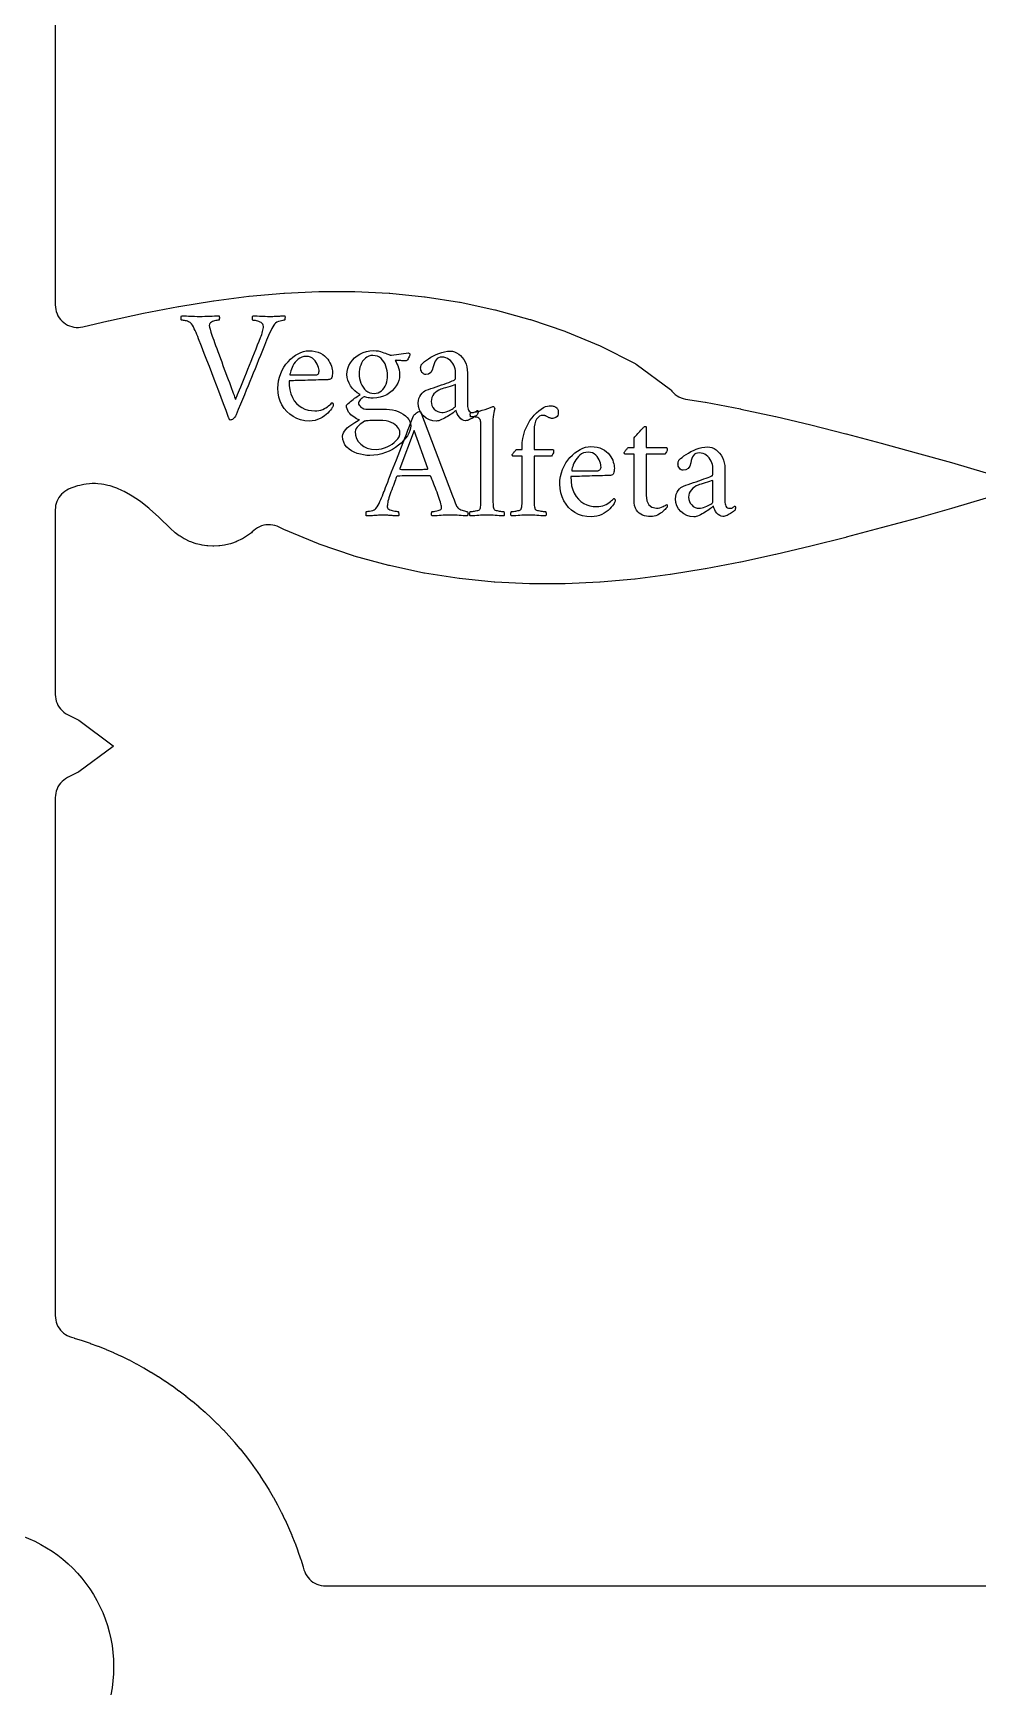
# Model space of a CAD drawing. Header units: millimetres. Extents: x -45 to 45, y -45 to 45.
# Drawn here: x 0.65 to 11.17, y -0.22 to 18.19 of the extents above; entities that cross this region are included whole.
import ezdxf

# ---------------------------------------------------------------- set-up
doc = ezdxf.new("R2010")
doc.units = ezdxf.units.MM
for name, color, linetype in [('CUT_INNER', 6, 'Continuous'), ('ENGRAVE', 7, 'Continuous'), ('TEXT', 5, 'Continuous')]:
    doc.layers.add(name, color=color, linetype=linetype)

msp = doc.modelspace()

# ---------------------------------------------------------------- linework, layer by layer
at = {"layer": 'CUT_INNER'}
for points in [[(0.9, 38.8745), (0.9, 15.1625), (0.9013, 15.1375), (0.905, 15.1127), (0.9112, 15.0885), (0.9198, 15.065), (0.9307, 15.0424), (0.9438, 15.0211), (0.959, 15.0012), (0.9761, 14.9829), (0.9949, 14.9664), (1.0153, 14.9519), (1.0371, 14.9394), (1.0599, 14.9293), (1.0837, 14.9214), (1.1082, 14.916), (1.133, 14.9131), (1.1581, 14.9126), (1.183, 14.9147), (1.2076, 14.9192), (1.4899, 14.9861), (1.4923, 14.9866), (1.8809, 15.0707), (1.8838, 15.0713), (2.2719, 15.1456), (2.2754, 15.1462), (2.6629, 15.2089), (2.667, 15.2095), (3.0539, 15.2588), (3.0586, 15.2594), (3.445, 15.2938), (3.4502, 15.2942), (3.836, 15.3122), (3.8418, 15.3124), (4.2271, 15.3127), (4.2333, 15.3125), (4.6182, 15.2938), (4.6247, 15.2933), (5.0094, 15.2545), (5.0162, 15.2536), (5.4007, 15.1936), (5.4075, 15.1923), (5.7919, 15.11), (5.7989, 15.1083), (6.1831, 15.0026), (6.1902, 15.0004), (6.5742, 14.8697), (6.5817, 14.8669), (6.9649, 14.7084), (6.9736, 14.7043), (7.356, 14.5103), (7.3605, 14.5077), (7.3648, 14.5048), (7.747, 14.2219), (7.7517, 14.2181), (7.7557, 14.2132), (7.7638, 14.2024), (7.7812, 14.1835), (7.8003, 14.1665), (7.8212, 14.1515), (7.8434, 14.1388), (7.8669, 14.1284), (7.8913, 14.1205), (7.9163, 14.1151), (8.1357, 14.0797), (8.1392, 14.079), (8.5273, 14.0048), (8.5302, 14.0042), (8.9189, 13.9201), (8.9213, 13.9195), (9.3104, 13.8273), (9.3123, 13.8269), (9.702, 13.7283), (9.7034, 13.7279), (10.093, 13.6246), (10.4844, 13.5174), (10.876, 13.4071), (10.8772, 13.4068), (11.2643, 13.2934)], [(11.2643, 13.01), (10.8772, 12.8966), (10.8759, 12.8962), (10.4861, 12.7865), (10.095, 12.6793), (9.7034, 12.5755), (9.702, 12.5751), (9.3123, 12.4765), (9.3104, 12.4761), (8.9213, 12.3839), (8.9189, 12.3833), (8.5302, 12.2992), (8.5273, 12.2986), (8.1392, 12.2244), (8.1357, 12.2237), (7.7482, 12.1611), (7.7441, 12.1605), (7.3572, 12.1111), (7.3525, 12.1106), (6.9662, 12.0761), (6.9609, 12.0758), (6.5751, 12.0577), (6.5694, 12.0576), (6.184, 12.0573), (6.1779, 12.0574), (5.7929, 12.0761), (5.7864, 12.0766), (5.4017, 12.1155), (5.395, 12.1164), (5.0105, 12.1764), (5.0036, 12.1777), (4.6192, 12.26), (4.6123, 12.2617), (4.228, 12.3674), (4.2209, 12.3695), (3.8369, 12.5002), (3.8294, 12.5031), (3.4463, 12.6616), (3.4375, 12.6656), (3.3919, 12.6888), (3.3689, 12.699), (3.345, 12.7069), (3.3205, 12.7124), (3.2955, 12.7153), (3.2703, 12.7157), (3.2453, 12.7136), (3.2206, 12.709), (3.1964, 12.702), (3.1731, 12.6925), (3.1509, 12.6807), (3.13, 12.6668), (3.1105, 12.6509), (3.0928, 12.6347), (3.0833, 12.6269), (3.04, 12.5947), (3.0298, 12.5879), (2.9836, 12.5601), (2.9728, 12.5543), (2.924, 12.5311), (2.9127, 12.5264), (2.8619, 12.5081), (2.8502, 12.5046), (2.7979, 12.4914), (2.7858, 12.489), (2.7325, 12.481), (2.7203, 12.4797), (2.6664, 12.477), (2.6541, 12.477), (2.6002, 12.4796), (2.588, 12.4807), (2.5346, 12.4886), (2.5226, 12.4909), (2.4702, 12.504), (2.4585, 12.5075), (2.4076, 12.5256), (2.3963, 12.5303), (2.3475, 12.5533), (2.3367, 12.5591), (2.2903, 12.5867), (2.2801, 12.5935), (2.2367, 12.6256), (2.2272, 12.6334), (2.1849, 12.6716), (2.1805, 12.6758), (2.0619, 12.794), (2.0512, 12.8041), (1.9543, 12.8899), (1.9417, 12.9004), (1.8524, 12.9696), (1.8376, 12.9803), (1.7569, 13.0339), (1.7396, 13.0444), (1.6683, 13.0839), (1.6484, 13.0938), (1.5868, 13.1211), (1.5643, 13.1298), (1.5118, 13.1472), (1.487, 13.1541), (1.4422, 13.164), (1.4157, 13.1684), (1.376, 13.1728), (1.3485, 13.1743), (1.3107, 13.1743), (1.2832, 13.1728), (1.2435, 13.1684), (1.217, 13.164), (1.1722, 13.1541), (1.1474, 13.1472), (1.0949, 13.1298), (1.0724, 13.1211), (1.0487, 13.1106), (1.0273, 13.0998), (1.0069, 13.087), (0.9879, 13.0724), (0.9704, 13.0559), (0.9545, 13.0379), (0.9405, 13.0184), (0.9283, 12.9976), (0.9183, 12.9758), (0.9103, 12.9531), (0.9046, 12.9298), (0.9012, 12.906), (0.9, 12.882), (0.9, 10.8258), (0.9013, 10.8008), (0.905, 10.7761), (0.9112, 10.7519), (0.9198, 10.7284), (0.9307, 10.7058), (0.9438, 10.6845), (0.9589, 10.6646), (0.976, 10.6463), (0.9948, 10.6298), (1.0151, 10.6153), (1.0368, 10.6029), (1.1543, 10.5433), (1.1588, 10.5407), (1.1632, 10.5378), (1.5453, 10.2549), (1.5498, 10.2513), (1.5453, 10.2476), (1.1632, 9.9648), (1.1588, 9.9618), (1.1543, 9.9593), (1.0368, 9.8997), (1.0151, 9.8872), (0.9948, 9.8727), (0.976, 9.8562), (0.9589, 9.8379), (0.9438, 9.818), (0.9307, 9.7967), (0.9198, 9.7742), (0.9112, 9.7507), (0.905, 9.7265), (0.9013, 9.7017), (0.9, 9.6767), (0.9, 3.9091), (0.9012, 3.8844), (0.9049, 3.8599), (0.911, 3.8358), (0.9194, 3.8126), (0.9301, 3.7902), (0.9429, 3.769), (0.9578, 3.7492), (0.9746, 3.731), (0.993, 3.7145), (1.0131, 3.6999), (1.0344, 3.6874), (1.057, 3.6771), (1.0804, 3.669), (1.1089, 3.6607), (1.1118, 3.6598), (1.1984, 3.6324), (1.2013, 3.6314), (1.2872, 3.6019), (1.29, 3.6009), (1.3752, 3.5692), (1.378, 3.5681), (1.4623, 3.5344), (1.4652, 3.5332), (1.5486, 3.4975), (1.5514, 3.4962), (1.634, 3.4584), (1.6368, 3.4571), (1.7184, 3.4173), (1.7211, 3.4159), (1.8017, 3.3741), (1.8044, 3.3726), (1.884, 3.3288), (1.8867, 3.3273), (1.9651, 3.2816), (1.9677, 3.28), (2.0451, 3.2324), (2.0477, 3.2307), (2.1238, 3.1812), (2.1263, 3.1795), (2.2012, 3.1281), (2.2037, 3.1264), (2.2773, 3.0732), (2.2798, 3.0713), (2.352, 3.0164), (2.3545, 3.0145), (2.4254, 2.9577), (2.4277, 2.9558), (2.4972, 2.8973), (2.4995, 2.8953), (2.5676, 2.8352), (2.5698, 2.8331), (2.6364, 2.7713), (2.6386, 2.7692), (2.7036, 2.7058), (2.7058, 2.7036), (2.7692, 2.6386), (2.7713, 2.6364), (2.8331, 2.5698), (2.8352, 2.5676), (2.8953, 2.4995), (2.8973, 2.4972), (2.9558, 2.4277), (2.9577, 2.4254), (3.0145, 2.3545), (3.0164, 2.352), (3.0713, 2.2798), (3.0732, 2.2773), (3.1264, 2.2037), (3.1281, 2.2012), (3.1795, 2.1263), (3.1812, 2.1238), (3.2307, 2.0477), (3.2324, 2.0451), (3.28, 1.9677), (3.2816, 1.9651), (3.3273, 1.8867), (3.3288, 1.884), (3.3726, 1.8044), (3.3741, 1.8017), (3.4159, 1.7211), (3.4173, 1.7184), (3.4571, 1.6368), (3.4584, 1.634), (3.4962, 1.5514), (3.4975, 1.5486), (3.5332, 1.4652), (3.5344, 1.4623), (3.5681, 1.378), (3.5692, 1.3752), (3.6009, 1.29), (3.6019, 1.2872), (3.6314, 1.2013), (3.6324, 1.1984), (3.6598, 1.1118), (3.6607, 1.1089), (3.669, 1.0804), (3.6771, 1.057), (3.6874, 1.0344), (3.6999, 1.0131), (3.7145, 0.993), (3.731, 0.9746), (3.7492, 0.9578), (3.769, 0.9429), (3.7902, 0.9301), (3.8126, 0.9194), (3.8358, 0.911), (3.8599, 0.9049), (3.8844, 0.9012), (3.9091, 0.9), (16.9686, 0.9)]]:
    msp.add_lwpolyline(points, dxfattribs=at)
msp.add_circle((0, 0), 1.55, dxfattribs=at)
at = {"layer": 'ENGRAVE'}
for centre, radius in [((0, 12.859), 29.684), ((0, 0), 42.525)]:
    msp.add_circle(centre, radius, dxfattribs=at)
at = {"layer": 'TEXT'}
for points in [[(2.5073, 15.0358), (2.5357, 15.0359), (2.5637, 15.0364), (2.5913, 15.0373), (2.6184, 15.0384), (2.6452, 15.0397), (2.6717, 15.0409), (2.6981, 15.042), (2.7242, 15.0429), (2.7257, 15.0385), (2.7266, 15.0324), (2.727, 15.0246), (2.7269, 15.0151), (2.7261, 15.006), (2.7249, 14.9992), (2.723, 14.9948), (2.7206, 14.9927), (2.7158, 14.9925), (2.7087, 14.9916), (2.6993, 14.9902), (2.6874, 14.9883), (2.6746, 14.9856), (2.6621, 14.982), (2.65, 14.9775), (2.6381, 14.9721), (2.6279, 14.9654), (2.6207, 14.9571), (2.6163, 14.9471), (2.6148, 14.9354), (2.6168, 14.9172), (2.6229, 14.8914), (2.633, 14.8581), (2.6471, 14.817), (2.6549, 14.7957), (2.6639, 14.7711), (2.6742, 14.7433), (2.6856, 14.7122), (2.698, 14.6786), (2.711, 14.6434), (2.7245, 14.6065), (2.7385, 14.5679), (2.7529, 14.5284), (2.7674, 14.489), (2.7821, 14.4495), (2.7968, 14.4101), (2.8112, 14.3714), (2.825, 14.3343), (2.8381, 14.2988), (2.8506, 14.2649), (2.8621, 14.2332), (2.8725, 14.2046), (2.8818, 14.179), (2.89, 14.1564), (2.8968, 14.1378), (2.9019, 14.1239), (2.9053, 14.1149), (2.907, 14.1107), (2.9098, 14.1168), (2.9147, 14.128), (2.9215, 14.1441), (2.9303, 14.1654), (2.9408, 14.1908), (2.9525, 14.2194), (2.9655, 14.2513), (2.9796, 14.2864), (2.9948, 14.3241), (3.0108, 14.3637), (3.0275, 14.4052), (3.0451, 14.4486), (3.0631, 14.4932), (3.0812, 14.538), (3.0994, 14.5833), (3.1177, 14.6288), (3.1358, 14.6738), (3.1533, 14.7175), (3.1703, 14.7599), (3.1867, 14.8009), (3.1928, 14.8164), (3.1984, 14.8323), (3.2035, 14.8486), (3.2082, 14.8654), (3.2121, 14.8818), (3.2149, 14.8968), (3.2166, 14.9105), (3.2172, 14.9228), (3.2157, 14.9363), (3.2111, 14.9479), (3.2036, 14.9578), (3.193, 14.9658), (3.1807, 14.9725), (3.1679, 14.9779), (3.1547, 14.9823), (3.141, 14.9856), (3.1282, 14.9879), (3.1175, 14.9896), (3.1089, 14.9906), (3.1025, 14.9909), (3.0993, 14.9938), (3.0971, 14.9988), (3.0957, 15.0059), (3.0953, 15.0151), (3.0957, 15.0246), (3.0971, 15.0324), (3.0993, 15.0385), (3.1025, 15.0429), (3.1263, 15.042), (3.1495, 15.0409), (3.172, 15.0397), (3.1939, 15.0384), (3.2157, 15.0373), (3.2383, 15.0364), (3.2614, 15.0359), (3.2853, 15.0358), (3.3049, 15.0358), (3.3223, 15.036), (3.3376, 15.0363), (3.3507, 15.0367), (3.3628, 15.0372), (3.3747, 15.0378), (3.3865, 15.0385), (3.3983, 15.0393), (3.4106, 15.0402), (3.4242, 15.0411), (3.4393, 15.042), (3.4556, 15.0429), (3.4571, 15.0384), (3.4579, 15.0322), (3.458, 15.0241), (3.4574, 15.0142), (3.4564, 15.0048), (3.4552, 14.9981), (3.4537, 14.9941), (3.452, 14.9927), (3.4449, 14.9922), (3.4343, 14.9905), (3.4203, 14.9877), (3.4027, 14.9838), (3.3844, 14.9782), (3.368, 14.9703), (3.3535, 14.9602), (3.3409, 14.9479), (3.3322, 14.9367), (3.3223, 14.9208), (3.3111, 14.9004), (3.2988, 14.8753), (3.2862, 14.8482), (3.2743, 14.8217), (3.2633, 14.7958), (3.253, 14.7704), (3.2293, 14.7116), (3.2067, 14.6552), (3.185, 14.6014), (3.1643, 14.5499), (3.1442, 14.5002), (3.1244, 14.4513), (3.1048, 14.4034), (3.0854, 14.3563), (3.066, 14.3092), (3.0462, 14.2613), (3.0261, 14.2124), (3.0056, 14.1627), (2.9844, 14.1112), (2.9617, 14.0569), (2.9377, 14), (2.9124, 13.9404), (2.9051, 13.9247), (2.8974, 13.9117), (2.8894, 13.9014), (2.881, 13.8938), (2.8725, 13.8883), (2.8638, 13.8844), (2.855, 13.882), (2.8461, 13.8812), (2.8435, 13.882), (2.8412, 13.8841), (2.839, 13.8878), (2.8371, 13.8929), (2.8353, 13.8983), (2.8335, 13.903), (2.8317, 13.9068), (2.83, 13.9099), (2.8009, 13.9866), (2.7728, 14.0607), (2.7458, 14.1323), (2.7197, 14.2012), (2.694, 14.2692), (2.6682, 14.3377), (2.6421, 14.4068), (2.6157, 14.4764), (2.5884, 14.5481), (2.5595, 14.6234), (2.5288, 14.7023), (2.4965, 14.7848), (2.4867, 14.8101), (2.477, 14.8341), (2.4674, 14.8567), (2.458, 14.878), (2.4483, 14.8982), (2.438, 14.9174), (2.4272, 14.9358), (2.4158, 14.9533), (2.4105, 14.9601), (2.4033, 14.9663), (2.3943, 14.9718), (2.3836, 14.9766), (2.372, 14.9807), (2.3605, 14.9842), (2.3491, 14.987), (2.3378, 14.9891), (2.3274, 14.9907), (2.3184, 14.9918), (2.3108, 14.9925), (2.3047, 14.9927), (2.3039, 14.9942), (2.3033, 14.9988), (2.303, 15.0063), (2.3029, 15.0169), (2.303, 15.0276), (2.3033, 15.0355), (2.3039, 15.0406), (2.3047, 15.0429), (2.3339, 15.042), (2.3605, 15.0409), (2.3845, 15.0397), (2.406, 15.0384), (2.4274, 15.0373), (2.4515, 15.0364), (2.4781, 15.0359), (2.5073, 15.0358)], [(3.5022, 14.3187), (3.5039, 14.2653), (3.5107, 14.2165), (3.5227, 14.1721), (3.5399, 14.1322), (3.5613, 14.097), (3.586, 14.0666), (3.6142, 14.041), (3.6457, 14.0202), (3.6795, 14.0041), (3.7147, 13.9926), (3.7512, 13.9857), (3.7891, 13.9834), (3.8127, 13.9845), (3.8352, 13.9877), (3.8566, 13.993), (3.8769, 14.0004), (3.8959, 14.0093), (3.9132, 14.0188), (3.929, 14.029), (3.9432, 14.0399), (3.9557, 14.0505), (3.9661, 14.0598), (3.9745, 14.068), (3.9809, 14.0748), (3.9821, 14.0745), (3.9838, 14.0733), (3.9861, 14.0713), (3.989, 14.0686), (3.9917, 14.0652), (3.9937, 14.0612), (3.9948, 14.0566), (3.9952, 14.0515), (3.9946, 14.0441), (3.9925, 14.0363), (3.9892, 14.028), (3.9845, 14.0193), (3.9753, 14.0061), (3.9639, 13.9917), (3.9502, 13.9761), (3.9343, 13.9592), (3.9161, 13.9422), (3.8957, 13.9263), (3.8731, 13.9113), (3.8482, 13.8974), (3.8212, 13.8856), (3.7922, 13.8772), (3.7612, 13.8722), (3.7281, 13.8705), (3.6785, 13.8735), (3.6318, 13.8826), (3.5879, 13.8977), (3.5471, 13.9189), (3.5097, 13.9452), (3.4767, 13.9758), (3.4479, 14.0106), (3.4234, 14.0498), (3.4037, 14.0922), (3.3897, 14.1371), (3.3813, 14.1845), (3.3785, 14.2344), (3.3805, 14.2776), (3.3864, 14.3193), (3.3962, 14.3596), (3.4099, 14.3984), (3.4268, 14.4353), (3.4462, 14.4697), (3.4681, 14.5016), (3.4924, 14.5311), (3.5185, 14.5578), (3.5459, 14.5815), (3.5746, 14.6022), (3.6044, 14.6198), (3.6347, 14.634), (3.6645, 14.644), (3.6938, 14.6501), (3.7227, 14.6521), (3.7604, 14.6504), (3.7947, 14.6454), (3.8254, 14.637), (3.8527, 14.6252), (3.8769, 14.611), (3.8984, 14.5952), (3.9173, 14.5778), (3.9334, 14.5589), (3.9471, 14.5392), (3.9585, 14.5194), (3.9677, 14.4997), (3.9746, 14.48), (3.9797, 14.4611), (3.9834, 14.4437), (3.9855, 14.4279), (3.9863, 14.4137), (3.9857, 14.3959), (3.984, 14.3801), (3.9812, 14.3663), (3.9773, 14.3545), (3.9718, 14.345), (3.9643, 14.3379), (3.9548, 14.3333), (3.9432, 14.3312), (3.9332, 14.3304), (3.9193, 14.3296), (3.9014, 14.329), (3.8796, 14.3285), (3.855, 14.328), (3.8287, 14.3274), (3.8008, 14.3267), (3.7711, 14.3258), (3.7408, 14.3249), (3.7106, 14.324), (3.6807, 14.3231), (3.651, 14.3222), (3.6226, 14.3214), (3.5964, 14.3207), (3.5724, 14.3201), (3.5506, 14.3196), (3.5321, 14.3192), (3.5179, 14.3189), (3.5079, 14.3187), (3.5022, 14.3187)], [(3.5112, 14.3832), (3.7962, 14.3832), (3.804, 14.3838), (3.8113, 14.3854), (3.8179, 14.3882), (3.824, 14.3922), (3.8292, 14.3975), (3.8332, 14.4047), (3.836, 14.4137), (3.8375, 14.4244), (3.8374, 14.4363), (3.8352, 14.4504), (3.8311, 14.4668), (3.8249, 14.4854), (3.8167, 14.5047), (3.8063, 14.523), (3.7938, 14.5405), (3.7792, 14.5571), (3.7621, 14.5712), (3.7422, 14.5813), (3.7195, 14.5873), (3.6941, 14.5894), (3.6675, 14.5874), (3.6434, 14.5815), (3.6218, 14.5717), (3.6026, 14.558), (3.5857, 14.5417), (3.5706, 14.5244), (3.5574, 14.5059), (3.5462, 14.4863), (3.5366, 14.4667), (3.5287, 14.4482), (3.5223, 14.4308), (3.5175, 14.4146), (3.5141, 14.4008), (3.5119, 14.391), (3.5109, 14.3852), (3.5112, 14.3832)], [(4.5868, 14.0013), (4.6213, 13.9998), (4.6547, 13.9951), (4.6872, 13.9872), (4.7186, 13.9762), (4.7481, 13.9627), (4.7746, 13.9471), (4.7983, 13.9295), (4.819, 13.9099), (4.8359, 13.8887), (4.8479, 13.8664), (4.8551, 13.843), (4.8575, 13.8185), (4.8552, 13.7914), (4.8484, 13.7638), (4.8369, 13.7358), (4.8208, 13.7073), (4.8008, 13.6791), (4.7775, 13.6518), (4.751, 13.6253), (4.7213, 13.5998), (4.6887, 13.5759), (4.6536, 13.5543), (4.6161, 13.5351), (4.5761, 13.5182), (4.5343, 13.5045), (4.4914, 13.4947), (4.4473, 13.4888), (4.4022, 13.4868), (4.3672, 13.4883), (4.3323, 13.4927), (4.2973, 13.4999), (4.2624, 13.5101), (4.2289, 13.5233), (4.1983, 13.5395), (4.1706, 13.5587), (4.1458, 13.5809), (4.1254, 13.6062), (4.1109, 13.6345), (4.1021, 13.6658), (4.0992, 13.7002), (4.1013, 13.7197), (4.1077, 13.7387), (4.1184, 13.7573), (4.1333, 13.7755), (4.151, 13.7929), (4.17, 13.8095), (4.1904, 13.8252), (4.2122, 13.84), (4.2336, 13.8534), (4.2529, 13.8651), (4.2703, 13.875), (4.2857, 13.883), (4.2703, 13.8891), (4.2545, 13.8965), (4.2384, 13.9052), (4.222, 13.9153), (4.2061, 13.9268), (4.1913, 13.9397), (4.1778, 13.9541), (4.1655, 13.97), (4.1554, 13.9872), (4.1481, 14.0056), (4.1437, 14.0253), (4.1422, 14.0462), (4.1511, 14.0555), (4.1617, 14.0657), (4.174, 14.0766), (4.188, 14.0883), (4.2027, 14.1002), (4.2175, 14.1118), (4.2323, 14.1231), (4.2471, 14.134), (4.2611, 14.144), (4.2733, 14.1524), (4.2839, 14.1592), (4.2928, 14.1645), (4.2621, 14.184), (4.2343, 14.2068), (4.2096, 14.2329), (4.188, 14.2622), (4.1703, 14.2933), (4.1577, 14.3247), (4.1501, 14.3565), (4.1476, 14.3886), (4.15, 14.4229), (4.1573, 14.456), (4.1693, 14.4879), (4.1862, 14.5186), (4.2072, 14.5472), (4.2319, 14.573), (4.2601, 14.596), (4.2919, 14.6163), (4.3266, 14.6327), (4.3634, 14.6445), (4.4024, 14.6516), (4.4434, 14.6539), (4.471, 14.653), (4.4963, 14.6501), (4.5194, 14.6453), (4.5402, 14.6387), (4.5589, 14.6314), (4.5756, 14.625), (4.5903, 14.6193), (4.603, 14.6145), (4.614, 14.6105), (4.622, 14.6077), (4.627, 14.6061), (4.629, 14.6055), (4.6301, 14.6053), (4.6328, 14.6046), (4.6369, 14.6035), (4.6424, 14.6019), (4.8307, 14.6288), (4.8377, 14.6257), (4.8428, 14.6216), (4.8458, 14.6167), (4.8468, 14.6109), (4.846, 14.6045), (4.8437, 14.5963), (4.8397, 14.5862), (4.8342, 14.5741), (4.8279, 14.5622), (4.8212, 14.5524), (4.8144, 14.5447), (4.8073, 14.5392), (4.7963, 14.54), (4.7845, 14.5407), (4.7721, 14.5414), (4.7589, 14.5419), (4.7459, 14.5424), (4.7338, 14.543), (4.7226, 14.5437), (4.7123, 14.5445), (4.7037, 14.5453), (4.6975, 14.5459), (4.6938, 14.5462), (4.6926, 14.5463), (4.6895, 14.546), (4.6872, 14.545), (4.6859, 14.5433), (4.6854, 14.541), (4.6899, 14.535), (4.696, 14.5242), (4.7038, 14.5085), (4.7132, 14.4881), (4.7223, 14.4643), (4.7287, 14.4386), (4.7326, 14.4109), (4.7338, 14.3814), (4.7314, 14.351), (4.7242, 14.3209), (4.7122, 14.291), (4.6953, 14.2613), (4.6742, 14.233), (4.6496, 14.2073), (4.6214, 14.1841), (4.5895, 14.1636), (4.5549, 14.1467), (4.518, 14.1347), (4.4791, 14.1275), (4.438, 14.125), (4.4259, 14.1254), (4.4129, 14.1264), (4.3991, 14.1281), (4.3843, 14.1304), (4.37, 14.1331), (4.3578, 14.1358), (4.3476, 14.1385), (4.3394, 14.1412), (4.328, 14.1343), (4.3168, 14.1264), (4.306, 14.1173), (4.2955, 14.1071), (4.2865, 14.0964), (4.2801, 14.0856), (4.2762, 14.0748), (4.2749, 14.0641), (4.2766, 14.057), (4.2816, 14.0484), (4.29, 14.0382), (4.3018, 14.0264), (4.3168, 14.0155), (4.335, 14.0076), (4.3563, 14.0029), (4.3807, 14.0013)], [(4.4363, 14.6001), (4.4122, 14.5982), (4.3901, 14.5925), (4.37, 14.583), (4.352, 14.5696), (4.336, 14.5534), (4.322, 14.5351), (4.31, 14.5149), (4.3, 14.4926), (4.2922, 14.469), (4.2866, 14.445), (4.2832, 14.4206), (4.2821, 14.3957), (4.2833, 14.3691), (4.287, 14.3429), (4.2932, 14.3171), (4.3018, 14.2918), (4.3128, 14.2678), (4.326, 14.2461), (4.3415, 14.2266), (4.3592, 14.2093), (4.379, 14.1952), (4.4008, 14.1851), (4.4247, 14.1791), (4.4506, 14.177), (4.4738, 14.1789), (4.4952, 14.1844), (4.5146, 14.1937), (4.5322, 14.2066), (4.5477, 14.2224), (4.5613, 14.2402), (4.5728, 14.2601), (4.5824, 14.2819), (4.5898, 14.3049), (4.5951, 14.3283), (4.5983, 14.352), (4.5994, 14.376), (4.5983, 14.4035), (4.5949, 14.4305), (4.5893, 14.4569), (4.5815, 14.4827), (4.5714, 14.5071), (4.5591, 14.5293), (4.5445, 14.5493), (4.5277, 14.567), (4.5085, 14.5815), (4.4869, 14.5918), (4.4628, 14.598), (4.4363, 14.6001)], [(5.2968, 14.6485), (5.3215, 14.6465), (5.3454, 14.6405), (5.3685, 14.6304), (5.3909, 14.6163), (5.4118, 14.5988), (5.4306, 14.5786), (5.4472, 14.5558), (5.4617, 14.5302), (5.4735, 14.5024), (5.4819, 14.4728), (5.4869, 14.4415), (5.4886, 14.4083), (5.4886, 14.048), (5.4894, 14.0315), (5.4917, 14.0164), (5.4957, 14.0024), (5.5011, 13.9897), (5.5084, 13.9791), (5.5177, 13.9715), (5.529, 13.967), (5.5424, 13.9655), (5.5543, 13.9662), (5.5648, 13.9682), (5.574, 13.9715), (5.5818, 13.9762), (5.5883, 13.9811), (5.5935, 13.9848), (5.5973, 13.9873), (5.5997, 13.9888), (5.6014, 13.9885), (5.6029, 13.9875), (5.6041, 13.9858), (5.6051, 13.9834), (5.6059, 13.9808), (5.6065, 13.9785), (5.6068, 13.9764), (5.6069, 13.9745), (5.6064, 13.9649), (5.6047, 13.9561), (5.6019, 13.9479), (5.5979, 13.9404), (5.5917, 13.9355), (5.5838, 13.9296), (5.5743, 13.9229), (5.563, 13.9153), (5.5508, 13.9075), (5.5383, 13.9001), (5.5257, 13.8931), (5.5128, 13.8866), (5.5002, 13.8811), (5.4884, 13.8772), (5.4773, 13.8748), (5.4671, 13.8741), (5.4488, 13.8764), (5.4314, 13.8835), (5.4151, 13.8952), (5.3999, 13.9117), (5.3863, 13.9306), (5.3754, 13.9498), (5.3671, 13.9692), (5.3613, 13.9888), (5.3565, 13.9844), (5.3494, 13.9785), (5.34, 13.971), (5.3281, 13.9619), (5.3146, 13.952), (5.3001, 13.942), (5.2846, 13.9318), (5.2681, 13.9216), (5.2511, 13.9116), (5.2342, 13.9023), (5.2175, 13.8937), (5.2009, 13.8857), (5.1849, 13.879), (5.1702, 13.8743), (5.1567, 13.8714), (5.1444, 13.8705), (5.103, 13.8741), (5.0651, 13.885), (5.0304, 13.9032), (4.9992, 13.9287), (4.9733, 13.9595), (4.9548, 13.9935), (4.9437, 14.0308), (4.94, 14.0713), (4.9419, 14.0972), (4.9474, 14.1212), (4.9567, 14.1434), (4.9696, 14.1636), (4.9843, 14.1811), (4.9989, 14.1952), (5.0135, 14.2058), (5.0279, 14.2129), (5.0537, 14.222), (5.081, 14.2315), (5.1097, 14.2413), (5.1399, 14.2514), (5.1703, 14.2617), (5.1997, 14.2718), (5.2281, 14.2819), (5.2555, 14.2918), (5.2806, 14.3011), (5.3021, 14.3092), (5.3201, 14.3163), (5.3344, 14.3222), (5.3409, 14.3251), (5.3461, 14.3283), (5.3499, 14.3318), (5.3523, 14.3357), (5.3539, 14.3407), (5.355, 14.3476), (5.3557, 14.3564), (5.3559, 14.3671), (5.3559, 14.4137), (5.3547, 14.4333), (5.351, 14.4529), (5.3448, 14.4723), (5.3362, 14.4917), (5.3255, 14.5101), (5.3129, 14.5271), (5.2986, 14.5424), (5.2824, 14.5562), (5.2648, 14.5676), (5.2461, 14.5757), (5.2263, 14.5806), (5.2053, 14.5822), (5.1844, 14.5804), (5.1663, 14.575), (5.1512, 14.5661), (5.139, 14.5535), (5.129, 14.5377), (5.1206, 14.519), (5.1138, 14.4974), (5.1085, 14.4728), (5.0973, 14.436), (5.0798, 14.4096), (5.0561, 14.3938), (5.0261, 14.3886), (5.0126, 14.39), (5.0007, 14.3944), (4.9906, 14.4017), (4.9821, 14.4119), (4.9755, 14.4238), (4.9707, 14.4361), (4.9679, 14.4489), (4.9669, 14.4621), (4.9671, 14.4654), (4.9678, 14.4699), (4.9689, 14.4757), (4.9705, 14.4827), (4.9724, 14.4898), (4.9745, 14.4959), (4.9769, 14.501), (4.9795, 14.5051), (4.9944, 14.5182), (5.0122, 14.5324), (5.0329, 14.5478), (5.0565, 14.5643), (5.0825, 14.5807), (5.1101, 14.5961), (5.1394, 14.6103), (5.1704, 14.6234), (5.2021, 14.6344), (5.2338, 14.6423), (5.2653, 14.647), (5.2968, 14.6485)], [(5.2035, 13.9655), (5.2191, 13.9664), (5.2354, 13.9691), (5.2523, 13.9736), (5.2699, 13.9798), (5.2871, 13.9872), (5.303, 13.9948), (5.3176, 14.0029), (5.3308, 14.0112), (5.3418, 14.0192), (5.3497, 14.0262), (5.3544, 14.0322), (5.3559, 14.0372), (5.3559, 14.2756), (5.3378, 14.2699), (5.3174, 14.2635), (5.2948, 14.2565), (5.2699, 14.2487), (5.2456, 14.2411), (5.2246, 14.2344), (5.207, 14.2286), (5.1928, 14.2236), (5.1705, 14.2137), (5.1502, 14.2017), (5.1319, 14.1877), (5.1157, 14.1717), (5.1024, 14.1536), (5.0928, 14.1336), (5.0871, 14.1115), (5.0852, 14.0874), (5.0874, 14.0639), (5.0937, 14.0419), (5.1044, 14.0213), (5.1193, 14.0022), (5.1373, 13.9862), (5.1574, 13.9747), (5.1795, 13.9678), (5.2035, 13.9655)], [(5.6378, 13.7953), (5.6378, 13.8057), (5.6376, 13.817), (5.6373, 13.8294), (5.6369, 13.8428), (5.6361, 13.856), (5.6345, 13.8677), (5.6321, 13.8779), (5.6289, 13.8867), (5.6238, 13.8957), (5.6157, 13.9029), (5.6045, 13.9082), (5.5903, 13.9118), (5.5744, 13.9142), (5.5578, 13.9159), (5.5408, 13.9169), (5.5231, 13.9172), (5.5223, 13.9186), (5.5215, 13.9228), (5.5209, 13.9298), (5.5204, 13.9396), (5.5204, 13.9495), (5.5211, 13.9569), (5.5226, 13.9616), (5.5249, 13.9638), (5.5578, 13.9681), (5.5903, 13.9739), (5.6224, 13.9811), (5.654, 13.9898), (5.6849, 13.9996), (5.7149, 14.0102), (5.7441, 14.0216), (5.7723, 14.0337), (5.7758, 14.0331), (5.7792, 14.0313), (5.7825, 14.0282), (5.7857, 14.0239), (5.7885, 14.019), (5.7904, 14.0142), (5.7916, 14.0096), (5.792, 14.005), (5.7914, 14.0026), (5.7896, 13.9952), (5.7865, 13.9829), (5.7822, 13.9656), (5.7778, 13.9438), (5.7748, 13.9176), (5.7729, 13.8873), (5.7723, 13.8527), (5.7723, 13.0208), (5.7724, 13.0014), (5.7725, 12.9827), (5.7728, 12.9647), (5.7732, 12.9473), (5.774, 12.9311), (5.7757, 12.9164), (5.7781, 12.9033), (5.7813, 12.8918), (5.7842, 12.8874), (5.7896, 12.8832), (5.7972, 12.8793), (5.8073, 12.8756), (5.8187, 12.8723), (5.8306, 12.8696), (5.8429, 12.8674), (5.8557, 12.8658), (5.8677, 12.8646), (5.8778, 12.8637), (5.8861, 12.8632), (5.8924, 12.8631), (5.8948, 12.8588), (5.8967, 12.8532), (5.898, 12.8463), (5.8987, 12.838), (5.8986, 12.8297), (5.8976, 12.8227), (5.8955, 12.8171), (5.8924, 12.8129), (5.8663, 12.8146), (5.8418, 12.8162), (5.8188, 12.8177), (5.7974, 12.8191), (5.7761, 12.8203), (5.7535, 12.8212), (5.7295, 12.8217), (5.7042, 12.8218), (5.6797, 12.8217), (5.6564, 12.8212), (5.6344, 12.8203), (5.6136, 12.8191), (5.5926, 12.8177), (5.5699, 12.8162), (5.5456, 12.8146), (5.5195, 12.8129), (5.5164, 12.8171), (5.5144, 12.8227), (5.5133, 12.8297), (5.5132, 12.838), (5.514, 12.8463), (5.5153, 12.8532), (5.5171, 12.8588), (5.5195, 12.8631), (5.5258, 12.8632), (5.5339, 12.8637), (5.5437, 12.8646), (5.5554, 12.8658), (5.5678, 12.8674), (5.58, 12.8696), (5.592, 12.8723), (5.6038, 12.8756), (5.6141, 12.8793), (5.6217, 12.8832), (5.6266, 12.8874), (5.6289, 12.8918), (5.6321, 12.9033), (5.6345, 12.9164), (5.6361, 12.9311), (5.6369, 12.9473), (5.6373, 12.9647), (5.6376, 12.9827), (5.6378, 13.0014), (5.6378, 13.0208)], [(6.3998, 14.0391), (6.4177, 14.0389), (6.4322, 14.0382), (6.4433, 14.0371), (6.4508, 14.0355), (6.4572, 14.0331), (6.4645, 14.0292), (6.4729, 14.0241), (6.4822, 14.0176), (6.485, 14.0143), (6.4878, 14.01), (6.4908, 14.0045), (6.4939, 13.9979), (6.4966, 13.9907), (6.4986, 13.9835), (6.4998, 13.9764), (6.5001, 13.9692), (6.4985, 13.9481), (6.4937, 13.9313), (6.4855, 13.9189), (6.4742, 13.9109), (6.4617, 13.9058), (6.4502, 13.9022), (6.4397, 13.9), (6.4302, 13.8993), (6.424, 13.8996), (6.4177, 13.9006), (6.4114, 13.9023), (6.4051, 13.9046), (6.3987, 13.9075), (6.3921, 13.9105), (6.3853, 13.9137), (6.3782, 13.9172), (6.3714, 13.9213), (6.3652, 13.9248), (6.3598, 13.9276), (6.3549, 13.9297), (6.3499, 13.9313), (6.3437, 13.9324), (6.3364, 13.9331), (6.328, 13.9333), (6.3089, 13.9308), (6.2911, 13.923), (6.2744, 13.9101), (6.259, 13.8921), (6.2462, 13.8689), (6.2373, 13.8406), (6.2323, 13.8071), (6.2312, 13.7684), (6.2312, 13.5515), (6.4392, 13.5515), (6.4423, 13.5506), (6.4446, 13.5479), (6.4459, 13.5434), (6.4464, 13.5371), (6.4464, 13.5355), (6.4464, 13.534), (6.4464, 13.5328), (6.4464, 13.5318), (6.4449, 13.5178), (6.4405, 13.5044), (6.4333, 13.4918), (6.4231, 13.4798), (6.2312, 13.4798), (6.2312, 13.0208), (6.2313, 13.0014), (6.2315, 12.9827), (6.2317, 12.9647), (6.2321, 12.9473), (6.233, 12.9311), (6.2346, 12.9164), (6.237, 12.9033), (6.2402, 12.8918), (6.2433, 12.8874), (6.2489, 12.8832), (6.2572, 12.8793), (6.268, 12.8756), (6.2803, 12.8723), (6.2931, 12.8696), (6.3063, 12.8674), (6.32, 12.8658), (6.3328, 12.8646), (6.3435, 12.8637), (6.3521, 12.8632), (6.3585, 12.8631), (6.3609, 12.8588), (6.3628, 12.8532), (6.3641, 12.8463), (6.3648, 12.838), (6.3647, 12.8297), (6.3637, 12.8227), (6.3616, 12.8171), (6.3585, 12.8129), (6.3322, 12.8146), (6.307, 12.8162), (6.2829, 12.8177), (6.2599, 12.8191), (6.2371, 12.8203), (6.2133, 12.8212), (6.1887, 12.8217), (6.1631, 12.8218), (6.1386, 12.8217), (6.1154, 12.8212), (6.0934, 12.8203), (6.0726, 12.8191), (6.0516, 12.8177), (6.0289, 12.8162), (6.0045, 12.8146), (5.9785, 12.8129), (5.9754, 12.8171), (5.9733, 12.8227), (5.9722, 12.8297), (5.9722, 12.838), (5.9729, 12.8463), (5.9742, 12.8532), (5.9761, 12.8588), (5.9785, 12.8631), (5.9847, 12.8632), (5.9928, 12.8637), (6.0027, 12.8646), (6.0143, 12.8658), (6.0268, 12.8674), (6.039, 12.8696), (6.051, 12.8723), (6.0627, 12.8756), (6.073, 12.8793), (6.0806, 12.8832), (6.0856, 12.8874), (6.0878, 12.8918), (6.091, 12.9033), (6.0934, 12.9164), (6.095, 12.9311), (6.0959, 12.9473), (6.0963, 12.9647), (6.0966, 12.9827), (6.0967, 13.0014), (6.0968, 13.0208), (6.0968, 13.4798), (5.9946, 13.4798), (5.9929, 13.4802), (5.9915, 13.4813), (5.9902, 13.4833), (5.9892, 13.486), (5.9884, 13.489), (5.9879, 13.4916), (5.9875, 13.4939), (5.9874, 13.4959), (5.9881, 13.4983), (5.9901, 13.502), (5.9935, 13.5068), (5.9982, 13.5129), (6.0036, 13.5196), (6.0092, 13.5262), (6.0148, 13.5326), (6.0206, 13.5389), (6.0257, 13.5444), (6.0293, 13.5483), (6.0315, 13.5507), (6.0322, 13.5515), (6.0968, 13.5515), (6.0968, 13.5855), (6.0987, 13.6323), (6.1046, 13.6774), (6.1144, 13.721), (6.1282, 13.763), (6.1449, 13.803), (6.1638, 13.8403), (6.1848, 13.8751), (6.2079, 13.9073), (6.2324, 13.9366), (6.2572, 13.9625), (6.2826, 13.985), (6.3083, 14.0041), (6.3335, 14.0194), (6.3572, 14.0304), (6.3793, 14.0369), (6.3998, 14.0391)], [(4.5062, 13.8776), (4.4968, 13.8776), (4.4849, 13.8774), (4.4704, 13.8771), (4.4533, 13.8768), (4.4351, 13.8762), (4.4174, 13.8756), (4.4002, 13.8749), (4.3834, 13.8741), (4.3684, 13.8731), (4.3567, 13.8718), (4.3482, 13.8704), (4.343, 13.8687), (4.3281, 13.8588), (4.3121, 13.8472), (4.295, 13.8337), (4.2767, 13.8185), (4.2602, 13.8022), (4.2485, 13.7858), (4.2414, 13.7691), (4.2391, 13.7522), (4.2429, 13.7118), (4.2543, 13.6748), (4.2733, 13.6414), (4.3, 13.6114), (4.3336, 13.5867), (4.3735, 13.5691), (4.4197, 13.5585), (4.4721, 13.555), (4.5026, 13.5566), (4.5331, 13.5617), (4.5635, 13.5701), (4.594, 13.5818), (4.6233, 13.5963), (4.65, 13.6128), (4.6744, 13.6313), (4.6962, 13.6518), (4.7142, 13.6736), (4.7271, 13.6961), (4.7349, 13.7193), (4.7374, 13.7432), (4.736, 13.7561), (4.7316, 13.7699), (4.7243, 13.7844), (4.7141, 13.7997), (4.7008, 13.8148), (4.6841, 13.829), (4.664, 13.8422), (4.6406, 13.8543), (4.6134, 13.8645), (4.5819, 13.8718), (4.5462, 13.8762), (4.5062, 13.8776)], [(4.5514, 13.0621), (4.5525, 13.0648), (4.5557, 13.073), (4.561, 13.0868), (4.5685, 13.106), (4.5777, 13.1299), (4.5884, 13.1577), (4.6006, 13.1895), (4.6142, 13.2252), (4.629, 13.2639), (4.6449, 13.3048), (4.6617, 13.3477), (4.6796, 13.3928), (4.6981, 13.4393), (4.7166, 13.4865), (4.7353, 13.5343), (4.754, 13.5829), (4.7727, 13.6312), (4.791, 13.6785), (4.809, 13.7249), (4.8266, 13.7702), (4.8436, 13.8137), (4.8596, 13.8545), (4.8745, 13.8925), (4.8885, 13.928), (4.8931, 13.9354), (4.8999, 13.9432), (4.9088, 13.9515), (4.9198, 13.9602), (4.9312, 13.9681), (4.9411, 13.9737), (4.9496, 13.977), (4.9566, 13.9782), (4.9582, 13.9781), (4.9595, 13.9779), (4.9605, 13.9776), (4.9611, 13.9773), (4.9617, 13.9768), (4.9626, 13.9761), (4.9639, 13.9754), (4.9656, 13.9746), (5.3223, 13.0388), (5.3399, 12.9926), (5.3532, 12.9581), (5.3623, 12.9352), (5.3671, 12.924), (5.3727, 12.9145), (5.3804, 12.9056), (5.3902, 12.8975), (5.4021, 12.89), (5.4151, 12.8833), (5.4281, 12.8776), (5.4411, 12.873), (5.4541, 12.8693), (5.4659, 12.8666), (5.4754, 12.8646), (5.4825, 12.8635), (5.4872, 12.8631), (5.4903, 12.858), (5.4922, 12.8516), (5.493, 12.8441), (5.4926, 12.8353), (5.4917, 12.8268), (5.4908, 12.8203), (5.4899, 12.8156), (5.489, 12.8129), (5.4637, 12.8146), (5.4397, 12.8162), (5.4171, 12.8177), (5.3958, 12.8191), (5.3742, 12.8203), (5.3506, 12.8212), (5.3249, 12.8217), (5.2972, 12.8218), (5.268, 12.8217), (5.2414, 12.8212), (5.2174, 12.8203), (5.1959, 12.8191), (5.1745, 12.8177), (5.1504, 12.8162), (5.1238, 12.8146), (5.0946, 12.8129), (5.0916, 12.8171), (5.0895, 12.8227), (5.0884, 12.8297), (5.0884, 12.838), (5.0892, 12.8463), (5.0908, 12.8532), (5.0932, 12.8588), (5.0964, 12.8631), (5.1056, 12.8635), (5.117, 12.8646), (5.1307, 12.8666), (5.1466, 12.8693), (5.1623, 12.8728), (5.1753, 12.8767), (5.1856, 12.8813), (5.1932, 12.8864), (5.1964, 12.8906), (5.1986, 12.8962), (5.2, 12.9032), (5.2004, 12.9115), (5.1997, 12.9209), (5.1975, 12.9332), (5.1939, 12.9483), (5.1888, 12.9661), (5.1825, 12.986), (5.1755, 13.0072), (5.1677, 13.0295), (5.1592, 13.0531), (5.1502, 13.0771), (5.1413, 13.1008), (5.1323, 13.1242), (5.1233, 13.1472), (5.1148, 13.1691), (5.107, 13.1889), (5.1, 13.2067), (5.0937, 13.2225), (5.0886, 13.2355), (5.085, 13.2447), (5.0828, 13.2502), (5.0821, 13.2521), (5.0819, 13.2523), (5.0812, 13.253), (5.0801, 13.2541), (5.0785, 13.2557), (5.0767, 13.2572), (5.0749, 13.2584), (5.0731, 13.259), (5.0713, 13.2593), (5.0571, 13.26), (5.0413, 13.2606), (5.0239, 13.2609), (5.005, 13.2611), (4.9856, 13.2611), (4.9669, 13.2611), (4.9489, 13.2611), (4.9315, 13.2611), (4.927, 13.2611), (4.9225, 13.2611), (4.9181, 13.2611), (4.9136, 13.2611), (4.9092, 13.2611), (4.9051, 13.2611), (4.9011, 13.2611), (4.8974, 13.2611), (4.8716, 13.261), (4.8477, 13.2608), (4.8258, 13.2606), (4.806, 13.2602), (4.7858, 13.2595), (4.763, 13.2586), (4.7374, 13.2573), (4.7092, 13.2557), (4.7082, 13.2555), (4.707, 13.255), (4.7055, 13.2542), (4.7038, 13.253), (4.7023, 13.2518), (4.7011, 13.251), (4.7005, 13.2505), (4.7002, 13.2503), (4.6994, 13.2481), (4.6969, 13.2413), (4.6927, 13.2301), (4.6868, 13.2144), (4.6797, 13.1957), (4.672, 13.1752), (4.6636, 13.1531), (4.6545, 13.1293), (4.6454, 13.105), (4.6368, 13.0816), (4.6288, 13.0589), (4.6214, 13.037), (4.614, 13.0154), (4.6081, 12.9957), (4.6037, 12.9778), (4.6007, 12.9617), (4.5988, 12.9472), (4.5974, 12.9343), (4.5965, 12.923), (4.5963, 12.9133), (4.598, 12.9039), (4.6032, 12.8956), (4.6119, 12.8882), (4.624, 12.8819), (4.6381, 12.8766), (4.6523, 12.8723), (4.6667, 12.8689), (4.6814, 12.8667), (4.6948, 12.8651), (4.7054, 12.864), (4.7132, 12.8633), (4.7182, 12.8631), (4.7198, 12.8603), (4.7213, 12.8557), (4.7225, 12.8491), (4.7235, 12.8407), (4.7241, 12.8319), (4.724, 12.8243), (4.7232, 12.818), (4.7217, 12.8129), (4.7053, 12.8138), (4.6902, 12.8147), (4.6762, 12.8156), (4.6635, 12.8165), (4.6514, 12.8174), (4.6393, 12.8182), (4.6272, 12.8191), (4.6151, 12.82), (4.602, 12.8208), (4.5871, 12.8214), (4.5702, 12.8217), (4.5514, 12.8218), (4.5325, 12.8217), (4.5151, 12.8214), (4.4993, 12.8208), (4.4851, 12.82), (4.4717, 12.8191), (4.4582, 12.8182), (4.4448, 12.8174), (4.4313, 12.8165), (4.417, 12.8156), (4.4008, 12.8147), (4.3829, 12.8138), (4.3632, 12.8129), (4.3616, 12.8156), (4.3605, 12.8203), (4.3598, 12.8268), (4.3596, 12.8353), (4.3598, 12.8441), (4.3605, 12.8516), (4.3616, 12.858), (4.3632, 12.8631), (4.3727, 12.8636), (4.3849, 12.8651), (4.4, 12.8676), (4.4179, 12.8711), (4.4355, 12.8758), (4.4499, 12.8817), (4.4611, 12.8888), (4.469, 12.8971), (4.4819, 12.9147), (4.4938, 12.9332), (4.5048, 12.9528), (4.5147, 12.9733), (4.524, 12.9947), (4.5333, 13.0166), (4.5424, 13.039), (4.5514, 13.0621)], [(4.8939, 13.7666), (4.7343, 13.3399), (4.7344, 13.3397), (4.7345, 13.339), (4.7348, 13.3379), (4.7352, 13.3364), (4.7357, 13.3348), (4.7363, 13.3337), (4.737, 13.333), (4.7379, 13.3328), (4.7558, 13.3319), (4.7753, 13.3312), (4.7965, 13.3306), (4.8195, 13.3301), (4.842, 13.3297), (4.8623, 13.3294), (4.8801, 13.3292), (4.8956, 13.3292), (4.9158, 13.3293), (4.9349, 13.3296), (4.953, 13.3302), (4.97, 13.331), (4.987, 13.3319), (5.0048, 13.3328), (5.0233, 13.3337), (5.0426, 13.3346), (5.0443, 13.3348), (5.0456, 13.3357), (5.0465, 13.3371), (5.0471, 13.339), (5.0475, 13.341), (5.0478, 13.3424), (5.048, 13.3432), (5.048, 13.3435)], [(7.4772, 13.5748), (7.7031, 13.5748), (7.707, 13.5736), (7.7098, 13.5699), (7.7115, 13.5637), (7.712, 13.5551), (7.7105, 13.5417), (7.7058, 13.5286), (7.6979, 13.5157), (7.6869, 13.5031), (7.4772, 13.5031), (7.4772, 13.0441), (7.4845, 12.9814), (7.5063, 12.9366), (7.5427, 12.9097), (7.5937, 12.9007), (7.613, 12.9017), (7.6314, 12.9047), (7.6488, 12.9098), (7.6654, 12.9168), (7.6801, 12.9244), (7.6919, 12.9307), (7.7007, 12.936), (7.7067, 12.9402), (7.709, 12.9388), (7.7107, 12.9366), (7.7117, 12.9334), (7.712, 12.9294), (7.7116, 12.9203), (7.7102, 12.9128), (7.708, 12.9069), (7.7049, 12.9025), (7.6978, 12.8948), (7.689, 12.8859), (7.6785, 12.876), (7.6663, 12.8649), (7.6527, 12.8535), (7.6379, 12.8429), (7.6218, 12.8329), (7.6045, 12.8236), (7.5861, 12.8158), (7.5668, 12.8102), (7.5467, 12.8068), (7.5256, 12.8057), (7.5034, 12.8067), (7.4815, 12.8097), (7.4599, 12.8148), (7.4386, 12.8218), (7.4185, 12.8315), (7.4003, 12.8442), (7.384, 12.8602), (7.3696, 12.8792), (7.3579, 12.9019), (7.3495, 12.9289), (7.3444, 12.9602), (7.3427, 12.9957), (7.3427, 13.5031), (7.2406, 13.5031), (7.2389, 13.5035), (7.2374, 13.5046), (7.2362, 13.5066), (7.2352, 13.5094), (7.2344, 13.5123), (7.2338, 13.515), (7.2335, 13.5172), (7.2334, 13.5192), (7.2341, 13.5216), (7.2361, 13.5253), (7.2394, 13.5301), (7.2441, 13.5362), (7.2496, 13.5429), (7.2551, 13.5495), (7.2608, 13.5559), (7.2665, 13.5622), (7.2716, 13.5677), (7.2753, 13.5716), (7.2775, 13.574), (7.2782, 13.5748), (7.3427, 13.5748), (7.3427, 13.6841), (7.3521, 13.6944), (7.3622, 13.7054), (7.3732, 13.7173), (7.3849, 13.7299), (7.3967, 13.7426), (7.4079, 13.755), (7.4186, 13.7668), (7.4288, 13.7783), (7.4375, 13.7882), (7.444, 13.7955), (7.4483, 13.8003), (7.4503, 13.8025), (7.4541, 13.8056), (7.4581, 13.8078), (7.4626, 13.8092), (7.4673, 13.8096), (7.4716, 13.8093), (7.4747, 13.8083), (7.4766, 13.8066), (7.4772, 13.8043)], [(6.64, 13.2521), (6.6417, 13.1988), (6.6485, 13.1499), (6.6605, 13.1055), (6.6776, 13.0656), (6.699, 13.0304), (6.7238, 13), (6.7519, 12.9744), (6.7834, 12.9536), (6.8172, 12.9375), (6.8524, 12.926), (6.8889, 12.9191), (6.9268, 12.9168), (6.9505, 12.9179), (6.973, 12.9211), (6.9944, 12.9264), (7.0147, 12.9339), (7.0336, 12.9427), (7.051, 12.9523), (7.0668, 12.9625), (7.081, 12.9733), (7.0934, 12.9839), (7.1039, 12.9933), (7.1123, 13.0014), (7.1186, 13.0083), (7.1198, 13.0079), (7.1216, 13.0067), (7.1239, 13.0047), (7.1267, 13.002), (7.1295, 12.9986), (7.1314, 12.9946), (7.1326, 12.9901), (7.133, 12.985), (7.1323, 12.9776), (7.1303, 12.9697), (7.1269, 12.9614), (7.1222, 12.9527), (7.113, 12.9395), (7.1016, 12.9251), (7.0879, 12.9095), (7.072, 12.8926), (7.0539, 12.8757), (7.0335, 12.8597), (7.0109, 12.8447), (6.986, 12.8308), (6.959, 12.819), (6.93, 12.8106), (6.8989, 12.8056), (6.8659, 12.8039), (6.8162, 12.8069), (6.7695, 12.816), (6.7257, 12.8311), (6.6848, 12.8523), (6.6475, 12.8786), (6.6144, 12.9092), (6.5856, 12.9441), (6.5611, 12.9832), (6.5415, 13.0256), (6.5275, 13.0706), (6.5191, 13.118), (6.5163, 13.1678), (6.5182, 13.211), (6.5241, 13.2528), (6.5339, 13.293), (6.5477, 13.3319), (6.5646, 13.3687), (6.584, 13.4031), (6.6058, 13.4351), (6.6301, 13.4645), (6.6563, 13.4913), (6.6837, 13.515), (6.7123, 13.5356), (6.7422, 13.5533), (6.7724, 13.5674), (6.8022, 13.5775), (6.8316, 13.5835), (6.8605, 13.5855), (6.8982, 13.5839), (6.9324, 13.5788), (6.9632, 13.5704), (6.9905, 13.5587), (7.0147, 13.5444), (7.0362, 13.5286), (7.055, 13.5113), (7.0711, 13.4923), (7.0848, 13.4726), (7.0962, 13.4529), (7.1054, 13.4332), (7.1124, 13.4134), (7.1175, 13.3945), (7.1211, 13.3771), (7.1233, 13.3613), (7.124, 13.3471), (7.1235, 13.3293), (7.1218, 13.3135), (7.119, 13.2997), (7.1151, 13.2879), (7.1096, 13.2784), (7.1021, 13.2714), (7.0925, 13.2668), (7.081, 13.2646), (7.071, 13.2638), (7.057, 13.2631), (7.0391, 13.2625), (7.0174, 13.262), (6.9928, 13.2614), (6.9665, 13.2608), (6.9385, 13.2601), (6.9089, 13.2593), (6.8785, 13.2584), (6.8484, 13.2575), (6.8185, 13.2566), (6.7888, 13.2557), (6.7603, 13.2548), (6.7341, 13.2541), (6.7101, 13.2535), (6.6884, 13.253), (6.6699, 13.2526), (6.6557, 13.2523), (6.6457, 13.2521), (6.64, 13.2521)], [(6.6489, 13.3166), (6.934, 13.3166), (6.9418, 13.3172), (6.949, 13.3189), (6.9557, 13.3217), (6.9618, 13.3256), (6.967, 13.331), (6.971, 13.3381), (6.9737, 13.3471), (6.9752, 13.3579), (6.9751, 13.3697), (6.973, 13.3839), (6.9688, 13.4002), (6.9627, 13.4188), (6.9544, 13.4381), (6.9441, 13.4565), (6.9316, 13.4739), (6.917, 13.4905), (6.8999, 13.5046), (6.88, 13.5147), (6.8573, 13.5208), (6.8318, 13.5228), (6.8053, 13.5208), (6.7812, 13.515), (6.7595, 13.5051), (6.7404, 13.4914), (6.7234, 13.4752), (6.7083, 13.4578), (6.6952, 13.4393), (6.6839, 13.4197), (6.6744, 13.4001), (6.6664, 13.3816), (6.66, 13.3643), (6.6552, 13.348), (6.6518, 13.3343), (6.6496, 13.3245), (6.6487, 13.3186), (6.6489, 13.3166)], [(8.162, 13.582), (8.1867, 13.5799), (8.2106, 13.5739), (8.2338, 13.5638), (8.2561, 13.5497), (8.277, 13.5322), (8.2958, 13.512), (8.3124, 13.4892), (8.327, 13.4636), (8.3387, 13.4358), (8.3471, 13.4063), (8.3522, 13.3749), (8.3538, 13.3417), (8.3538, 12.9814), (8.3546, 12.965), (8.357, 12.9498), (8.3609, 12.9358), (8.3664, 12.9231), (8.3737, 12.9125), (8.383, 12.905), (8.3943, 12.9004), (8.4076, 12.8989), (8.4195, 12.8996), (8.43, 12.9016), (8.4392, 12.905), (8.4471, 12.9097), (8.4536, 12.9145), (8.4587, 12.9182), (8.4625, 12.9208), (8.465, 12.9222), (8.4667, 12.9219), (8.4681, 12.9209), (8.4694, 12.9192), (8.4704, 12.9168), (8.4712, 12.9143), (8.4717, 12.9119), (8.4721, 12.9098), (8.4722, 12.9079), (8.4716, 12.8984), (8.4699, 12.8895), (8.4671, 12.8813), (8.4632, 12.8738), (8.457, 12.8689), (8.4491, 12.8631), (8.4395, 12.8563), (8.4282, 12.8487), (8.416, 12.8409), (8.4036, 12.8335), (8.3909, 12.8265), (8.378, 12.82), (8.3654, 12.8146), (8.3536, 12.8106), (8.3426, 12.8083), (8.3323, 12.8075), (8.314, 12.8098), (8.2967, 12.8169), (8.2804, 12.8287), (8.2651, 12.8451), (8.2516, 12.8641), (8.2407, 12.8832), (8.2323, 12.9026), (8.2266, 12.9222), (8.2218, 12.9179), (8.2147, 12.9119), (8.2052, 12.9044), (8.1934, 12.8953), (8.1799, 12.8854), (8.1654, 12.8754), (8.1499, 12.8653), (8.1333, 12.855), (8.1164, 12.845), (8.0995, 12.8357), (8.0827, 12.8271), (8.0661, 12.8191), (8.0501, 12.8125), (8.0354, 12.8077), (8.0219, 12.8049), (8.0096, 12.8039), (7.9683, 12.8075), (7.9303, 12.8185), (7.8957, 12.8367), (7.8644, 12.8622), (7.8385, 12.8929), (7.8201, 12.9269), (7.809, 12.9642), (7.8053, 13.0047), (7.8071, 13.0306), (7.8127, 13.0547), (7.8219, 13.0768), (7.8348, 13.097), (7.8496, 13.1146), (7.8642, 13.1286), (7.8787, 13.1392), (7.8931, 13.1463), (7.9189, 13.1555), (7.9462, 13.1649), (7.975, 13.1747), (8.0052, 13.1849), (8.0356, 13.1951), (8.065, 13.2053), (8.0934, 13.2153), (8.1208, 13.2252), (8.1459, 13.2345), (8.1674, 13.2427), (8.1853, 13.2497), (8.1997, 13.2557), (8.2062, 13.2585), (8.2113, 13.2617), (8.2151, 13.2653), (8.2176, 13.2691), (8.2192, 13.2741), (8.2203, 13.281), (8.221, 13.2898), (8.2212, 13.3005), (8.2212, 13.3471), (8.2199, 13.3668), (8.2163, 13.3863), (8.2101, 13.4058), (8.2015, 13.4251), (8.1907, 13.4436), (8.1782, 13.4605), (8.1638, 13.4758), (8.1477, 13.4896), (8.1301, 13.501), (8.1114, 13.5091), (8.0915, 13.514), (8.0706, 13.5156), (8.0496, 13.5138), (8.0316, 13.5085), (8.0165, 13.4995), (8.0043, 13.4869), (7.9943, 13.4711), (7.9859, 13.4524), (7.979, 13.4308), (7.9738, 13.4063), (7.9626, 13.3694), (7.9451, 13.3431), (7.9213, 13.3273), (7.8913, 13.322), (7.8778, 13.3235), (7.866, 13.3278), (7.8559, 13.3351), (7.8474, 13.3453), (7.8407, 13.3572), (7.836, 13.3695), (7.8331, 13.3823), (7.8322, 13.3955), (7.8324, 13.3988), (7.8331, 13.4034), (7.8342, 13.4091), (7.8357, 13.4161), (7.8376, 13.4232), (7.8398, 13.4293), (7.8421, 13.4344), (7.8447, 13.4385), (7.8596, 13.4516), (7.8774, 13.4659), (7.8982, 13.4812), (7.9218, 13.4977), (7.9477, 13.5142), (7.9754, 13.5295), (8.0047, 13.5437), (8.0356, 13.5569), (8.0674, 13.5678), (8.0991, 13.5757), (8.1306, 13.5804), (8.162, 13.582)], [(8.0688, 12.8989), (8.0844, 12.8998), (8.1006, 12.9025), (8.1175, 12.907), (8.1351, 12.9133), (8.1524, 12.9206), (8.1683, 12.9283), (8.1829, 12.9363), (8.1961, 12.9446), (8.2071, 12.9526), (8.2149, 12.9597), (8.2196, 12.9656), (8.2212, 12.9706), (8.2212, 13.2091), (8.203, 13.2034), (8.1826, 13.197), (8.16, 13.1899), (8.1351, 13.1822), (8.1108, 13.1746), (8.0899, 13.1678), (8.0723, 13.162), (8.058, 13.1571), (8.0357, 13.1471), (8.0155, 13.1351), (7.9972, 13.1211), (7.981, 13.1051), (7.9676, 13.087), (7.9581, 13.067), (7.9524, 13.0449), (7.9505, 13.0208), (7.9526, 12.9974), (7.959, 12.9753), (7.9696, 12.9548), (7.9845, 12.9357), (8.0026, 12.9196), (8.0226, 12.9081), (8.0447, 12.9012), (8.0688, 12.8989)]]:
    msp.add_lwpolyline(points, close=True, dxfattribs=at)

doc.saveas('drawing.dxf')
